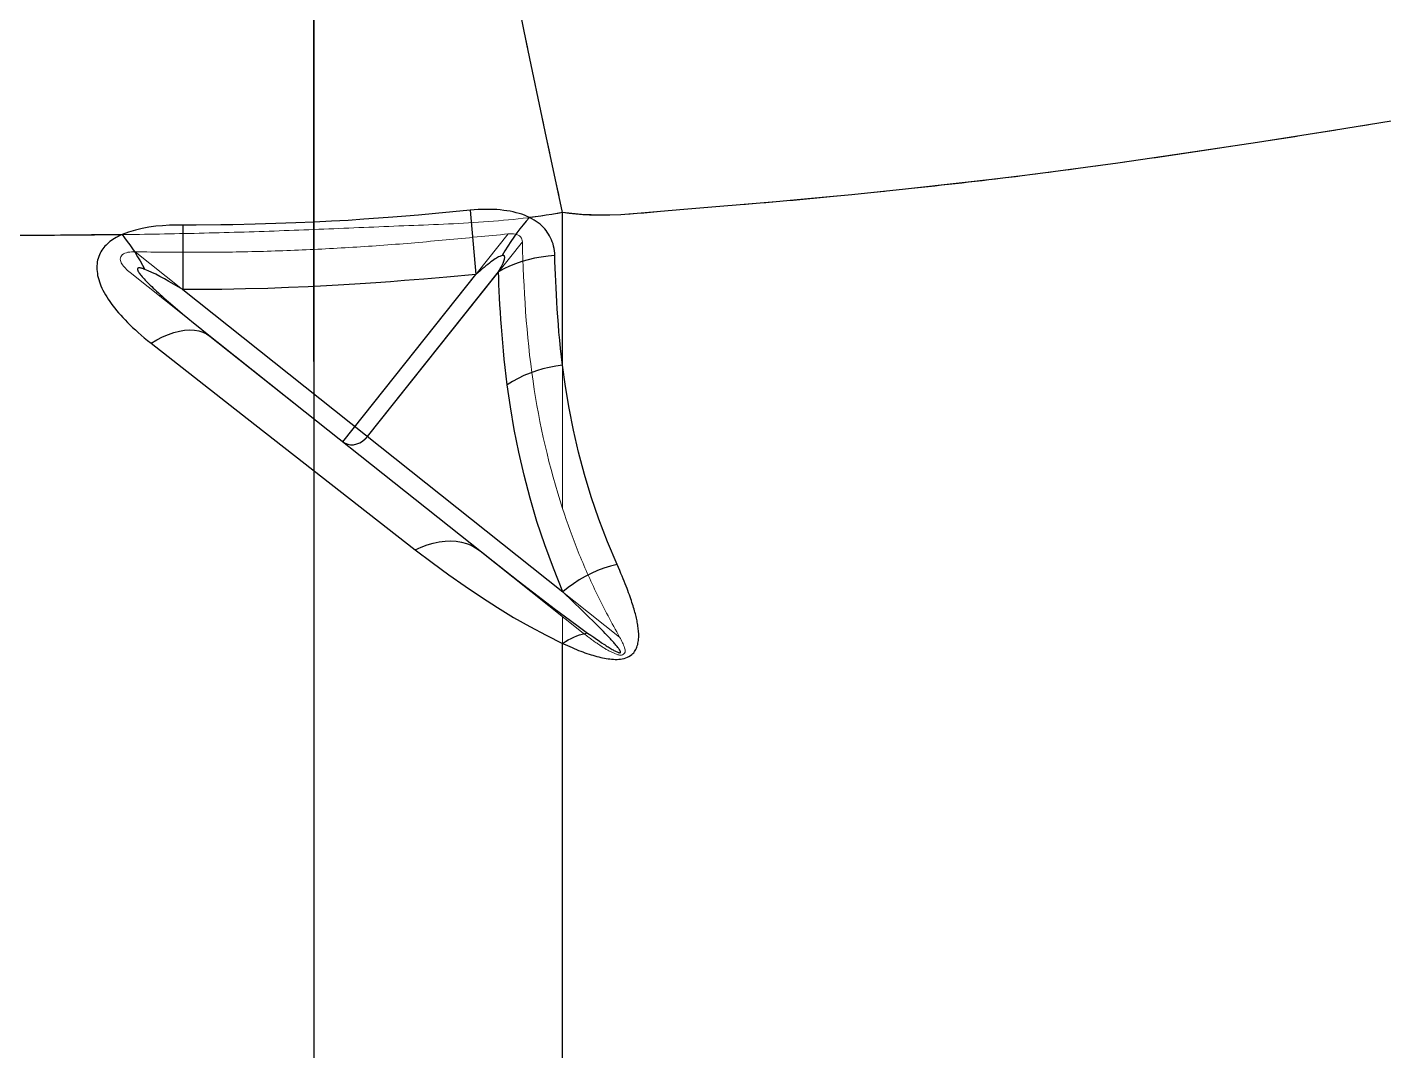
# Model space of a CAD drawing. Header units: inches. Extents: x 133169 to 134399, y -43543 to -42673.
# Drawn here: x 133818.91 to 133832.87, y -42887.4 to -42876.87 of the extents above; entities that cross this region are included whole.
import ezdxf

# ---------------------------------------------------------------- set-up
doc = ezdxf.new("R2010")
doc.units = ezdxf.units.IN
doc.header["$LTSCALE"] = 2
doc.header["$MEASUREMENT"] = 0
doc.linetypes.add('ACAD_ISO08W100', pattern=[36, 24, -3, 6, -3])
doc.linetypes.add('CENTER', pattern=[50.8, 31.75, -6.35, 6.35, -6.35])
for name, color, linetype in [('CAV-COR', 1, 'CONTINUOUS'), ('CL', 1, 'ACAD_ISO08W100'), ('SP', 3, 'CONTINUOUS')]:
    doc.layers.add(name, color=color, linetype=linetype)
doc.layers.add('PRODUCT', color=1, linetype='CONTINUOUS', lineweight=15)

# ---------------------------------------------------------------- blocks, each defined once
blk = doc.blocks.new('20160812.091803')
at = {"layer": 'PRODUCT', "linetype": 'ByBlock'}
for p, q in [((-32.835, 11.854), (-28.87, 16.838)), ((-29.085, 16.891), (-32.794, 12.228)), ((-28.687, 13), (-30.826, 14.702)), ((-30.771, 14.448), (-28.767, 12.854)), ((-32.794, 12.228), (-32.811, 12.206))]:
    blk.add_line(p, q, dxfattribs=at)
for points, start_tangent, end_tangent in [([(-28.467, 12.441), (-28.563, 13.254), (-28.603, 14.076), (-28.637, 14.897), (-28.667, 15.717), (-28.687, 16.538), (-28.699, 17.36), (-28.705, 19), (-28.698, 20.641), (-28.669, 22.276), (-28.618, 23.908), (-28.546, 25.534), (-28.46, 27.156), (-28.358, 28.772), (-28.298, 29.578), (-28.225, 30.387), (-28.141, 31.196), (-28.09, 31.979)], (-0.174804, 0.984603), (0.025534, 0.999674)), ([(-28.87, 16.838), (-28.876, 16.913), (-28.901, 16.971), (-28.946, 16.992), (-28.994, 16.976), (-29.04, 16.94), (-29.085, 16.891)], (0.018907, 0.999821), (-0.622515, -0.782608)), ([(-28.876, 16.198), (-28.87, 16.838)], (-0.002041, 0.999998), (0.018907, 0.999821)), ([(-28.687, 13), (-28.748, 13.64), (-28.803, 14.28), (-28.842, 14.919), (-28.867, 15.559), (-28.876, 16.198)], (-0.09668, 0.995316), (-0.002041, 0.999998)), ([(-28.467, 12.441), (-27.484, 12.652), (-26.459, 12.866), (-25.399, 13.079), (-24.311, 13.291), (-23.2, 13.502), (-22.062, 13.715), (-20.899, 13.926), (-19.718, 14.137), (-18.524, 14.347), (-17.315, 14.558), (-16.098, 14.768), (-14.872, 14.978)], (0.977179, 0.212416), (0.986149, 0.165862)), ([(-30.826, 14.702), (-30.856, 14.622), (-30.836, 14.528), (-30.771, 14.448)], (-0.622515, -0.782608), (0.782608, -0.622515)), ([(-28.767, 12.854), (-28.718, 12.873), (-28.689, 12.928), (-28.687, 13)], (0.999726, 0.023394), (-0.09668, 0.995316)), ([(-31.513, 12.441), (-30.203, 12.745), (-28.767, 12.854)], (0.951124, 0.308809), (0.999726, 0.023394)), ([(-38.512, 12.443), (-38.497, 12.444), (-38.389, 12.444), (-38.25, 12.443), (-38.09, 12.441), (-37.919, 12.44), (-37.57, 12.44), (-37.208, 12.442), (-36.421, 12.441), (-35.563, 12.441), (-34.61, 12.441), (-33.576, 12.441), (-32.624, 12.441)], (0.998997, 0.044782), (0.999999, -0.001025)), ([(-31.957, 12.28), (-31.513, 12.441)], (0.927831, 0.373002), (0.95112, 0.308821)), ([(-31.513, 12.441), (-30.111, 12.441), (-28.467, 12.441)], (1, 0.00008), (1, -0.000226)), ([(-26.619, -0.59), (-26.734, -0.074), (-26.85, 0.442), (-27.076, 1.487), (-27.287, 2.547), (-27.477, 3.622), (-27.654, 4.704), (-27.823, 5.792), (-27.979, 6.886), (-28.123, 7.987), (-28.245, 9.095), (-28.302, 9.652), (-28.354, 10.209), (-28.399, 10.767), (-28.446, 11.327), (-28.491, 11.887), (-28.467, 12.441)], (-0.213036, 0.977044), (0.151002, 0.988533)), ([(-32.811, 12.206), (-32.828, 12.185), (-32.858, 12.144), (-32.886, 12.105), (-32.911, 12.068)], (-0.615581, -0.788074), (-0.558738, -0.829344)), ([(-32.396, 12.085), (-31.957, 12.28)], (0.899201, 0.437536), (0.927831, 0.373002)), ([(-32.911, 12.068), (-32.935, 12.033), (-32.956, 11.999), (-32.975, 11.966), (-32.991, 11.934), (-33.005, 11.903), (-33.016, 11.872), (-33.021, 11.836), (-32.99, 11.798), (-32.944, 11.804), (-32.893, 11.823), (-32.835, 11.854)], (-0.558738, -0.829344), (0.869197, 0.494465)), ([(-32.835, 11.854), (-32.396, 12.085)], (0.869197, 0.494465), (0.899201, 0.437536))]:
    blk.add_spline(points, degree=3, dxfattribs=dict(at, start_tangent=start_tangent, end_tangent=end_tangent))
blk = doc.blocks.new('20160825.135956')
at = {"layer": 'SP', "linetype": 'CENTER', "ltscale": 0.25}
blk.add_line((0, -30), (0, 30), dxfattribs=at)

msp = doc.modelspace()

# ---------------------------------------------------------------- linework, layer by layer
at = {"layer": 'CAV-COR', "linetype": 'ByBlock'}
for p, q in [((133833.182, -42877.793), (133832.356, -42877.929)), ((133832.356, -42877.929), (133831.575, -42878.052)), ((133831.575, -42878.052), (133830.836, -42878.163)), ((133830.836, -42878.163), (133830.135, -42878.263)), ((133828.536, -42878.468), (133827.952, -42878.531)), ((133826.62, -42878.663), (133825.672, -42878.74)), ((133822.675, -42878.821), (133822.53, -42878.832)), ((133822.811, -42878.809), (133822.675, -42878.821)), ((133822.939, -42878.798), (133822.811, -42878.809)), ((133823.117, -42878.782), (133822.939, -42878.798)), ((133823.471, -42878.749), (133823.117, -42878.782)), ((133823.471, -42878.749), (133823.532, -42879.409)), ((133824.423, -42880.343), (133824.423, -42878.773)), ((133820.517, -42878.901), (133820.517, -42879.566)), ((133820.908, -42878.899), (133820.652, -42878.901)), ((133821.474, -42878.887), (133821.259, -42878.893)), ((133821.677, -42878.88), (133821.474, -42878.887)), ((133821.867, -42878.872), (133821.677, -42878.88)), ((133822.046, -42878.863), (133821.867, -42878.872)), ((133822.216, -42878.853), (133822.046, -42878.863)), ((133822.378, -42878.842), (133822.216, -42878.853)), ((133822.53, -42878.832), (133822.378, -42878.842)), ((133818.943, -42879.009), (133817.937, -42879.011)), ((133819.89, -42879), (133818.943, -42879.009)), ((133822.416, -42881.077), (133823.764, -42879.382)), ((133822.172, -42879.517), (133821.993, -42879.527)), ((133822.162, -42881.132), (133823.532, -42879.409)), ((133822.341, -42879.506), (133822.172, -42879.517)), ((133822.501, -42879.495), (133822.341, -42879.506)), ((133822.653, -42879.484), (133822.501, -42879.495)), ((133822.795, -42879.473), (133822.653, -42879.484)), ((133822.994, -42879.457), (133822.795, -42879.473)), ((133823.231, -42879.437), (133822.994, -42879.457)), ((133823.532, -42879.409), (133823.231, -42879.437)), ((133824.356, -42879.547), (133824.35, -42879.409)), ((133820.517, -42879.566), (133824.426, -42882.676)), ((133821.603, -42879.545), (133821.39, -42879.553)), ((133821.804, -42879.536), (133821.603, -42879.545)), ((133821.993, -42879.527), (133821.804, -42879.536)), ((133820.367, -42879.69), (133820.412, -42879.73)), ((133820.412, -42879.73), (133820.461, -42879.771)), ((133820.461, -42879.771), (133820.513, -42879.814)), ((133820.513, -42879.814), (133820.568, -42879.86)), ((133820.568, -42879.86), (133820.627, -42879.909)), ((133820.627, -42879.909), (133820.691, -42879.96)), ((133820.691, -42879.96), (133820.759, -42880.016)), ((133820.759, -42880.016), (133823.704, -42882.357)), ((133820.189, -42880.117), (133821.176, -42880.893)), ((133821.176, -42880.893), (133822.906, -42882.242)), ((133823.704, -42882.357), (133823.966, -42882.563)), ((133823.966, -42882.563), (133824.216, -42882.754)), ((133824.532, -42882.777), (133824.426, -42882.676)), ((133824.619, -42882.861), (133824.532, -42882.777)), ((133824.691, -42882.932), (133824.619, -42882.861)), ((133824.741, -42882.981), (133824.691, -42882.932)), ((133824.785, -42883.024), (133824.741, -42882.981)), ((133824.681, -42883.099), (133824.713, -42883.121)), ((133824.713, -42883.121), (133824.743, -42883.142)), ((133824.743, -42883.142), (133824.772, -42883.162)), ((133824.815, -42883.055), (133824.785, -42883.024)), ((133824.843, -42883.084), (133824.815, -42883.055)), ((133824.862, -42883.103), (133824.843, -42883.084)), ((133824.88, -42883.121), (133824.862, -42883.103)), ((133824.898, -42883.14), (133824.88, -42883.121)), ((133824.422, -42887.389), (133824.423, -42883.206)), ((133824.772, -42883.162), (133824.799, -42883.18)), ((133824.799, -42883.18), (133824.825, -42883.198)), ((133824.825, -42883.198), (133824.849, -42883.214)), ((133824.425, -42888.093), (133824.422, -42887.389))]:
    msp.add_line(p, q, dxfattribs=at)
for points in [[(133824.423, -42878.773), (133824.244, -42877.94), (133824.055, -42877.041), (133823.859, -42876.077), (133823.657, -42875.048), (133823.448, -42873.958), (133823.231, -42872.81), (133823.006, -42871.584), (133822.776, -42870.299), (133822.548, -42869.009)], [(133830.135, -42878.263), (133829.471, -42878.354), (133829.152, -42878.395), (133828.84, -42878.433), (133828.536, -42878.468)], [(133827.952, -42878.531), (133827.399, -42878.589), (133827.133, -42878.616), (133826.873, -42878.64), (133826.62, -42878.663)], [(133824.084, -42878.824), (133824.058, -42878.812), (133824.031, -42878.801), (133824.004, -42878.791), (133823.975, -42878.782), (133823.945, -42878.774), (133823.915, -42878.766), (133823.883, -42878.76), (133823.85, -42878.755), (133823.817, -42878.75), (133823.782, -42878.746), (133823.747, -42878.743), (133823.711, -42878.741), (133823.673, -42878.74), (133823.634, -42878.74), (133823.595, -42878.741), (133823.554, -42878.743), (133823.513, -42878.745), (133823.471, -42878.749)], [(133824.084, -42878.824), (133824.05, -42878.86), (133824.017, -42878.899), (133823.984, -42878.939), (133823.951, -42878.981), (133823.92, -42879.025), (133823.889, -42879.071), (133823.858, -42879.117), (133823.829, -42879.165), (133823.801, -42879.214)], [(133824.423, -42878.773), (133824.367, -42878.782), (133824.311, -42878.792), (133824.255, -42878.8), (133824.198, -42878.809), (133824.141, -42878.816), (133824.084, -42878.824)], [(133824.343, -42879.216), (133824.342, -42879.191), (133824.339, -42879.166), (133824.335, -42879.142), (133824.331, -42879.119), (133824.325, -42879.096), (133824.317, -42879.074), (133824.309, -42879.053), (133824.3, -42879.033), (133824.29, -42879.013), (133824.279, -42878.994), (133824.266, -42878.975), (133824.253, -42878.958), (133824.239, -42878.941), (133824.224, -42878.924), (133824.208, -42878.908), (133824.191, -42878.893), (133824.172, -42878.878), (133824.152, -42878.864), (133824.131, -42878.85), (133824.108, -42878.836), (133824.084, -42878.824)], [(133825.672, -42878.74), (133825.232, -42878.78), (133825.021, -42878.795), (133824.815, -42878.801), (133824.616, -42878.794), (133824.423, -42878.773)], [(133820.652, -42878.901), (133820.448, -42878.901), (133820.378, -42878.903), (133820.308, -42878.908), (133820.238, -42878.914), (133820.167, -42878.924), (133820.097, -42878.937), (133820.027, -42878.954), (133819.958, -42878.975), (133819.89, -42879)], [(133821.259, -42878.893), (133821.029, -42878.898), (133820.908, -42878.899)], [(133819.89, -42879), (133819.869, -42879.009), (133819.85, -42879.019), (133819.831, -42879.029), (133819.813, -42879.04), (133819.797, -42879.05), (133819.781, -42879.061), (133819.766, -42879.072), (133819.752, -42879.084), (133819.739, -42879.095), (133819.726, -42879.108), (133819.714, -42879.12), (133819.703, -42879.133), (133819.693, -42879.147), (133819.683, -42879.161), (133819.673, -42879.176), (133819.665, -42879.192), (133819.657, -42879.208), (133819.65, -42879.226), (133819.644, -42879.244), (133819.639, -42879.262), (133819.635, -42879.281), (133819.633, -42879.3), (133819.631, -42879.32), (133819.631, -42879.339), (133819.631, -42879.359), (133819.633, -42879.379), (133819.636, -42879.4), (133819.639, -42879.42), (133819.644, -42879.441), (133819.65, -42879.462), (133819.657, -42879.484), (133819.665, -42879.505), (133819.673, -42879.527), (133819.683, -42879.55), (133819.694, -42879.572), (133819.706, -42879.595), (133819.719, -42879.618), (133819.733, -42879.641), (133819.747, -42879.664), (133819.763, -42879.687), (133819.779, -42879.71), (133819.797, -42879.734), (133819.815, -42879.758), (133819.834, -42879.781), (133819.855, -42879.805), (133819.876, -42879.829), (133819.898, -42879.854), (133819.921, -42879.878), (133819.946, -42879.903), (133819.971, -42879.929), (133819.998, -42879.954), (133820.027, -42879.98), (133820.056, -42880.007), (133820.087, -42880.034), (133820.119, -42880.061), (133820.153, -42880.089), (133820.189, -42880.117)], [(133819.89, -42879), (133819.917, -42879.034), (133819.944, -42879.069), (133819.971, -42879.106), (133819.998, -42879.145), (133820.024, -42879.185), (133820.05, -42879.227), (133820.076, -42879.269), (133820.101, -42879.313), (133820.125, -42879.357)], [(133823.801, -42879.214), (133823.793, -42879.217), (133823.785, -42879.22), (133823.776, -42879.224), (133823.765, -42879.229), (133823.754, -42879.235), (133823.742, -42879.242), (133823.73, -42879.25), (133823.716, -42879.26), (133823.702, -42879.27), (133823.686, -42879.281), (133823.67, -42879.293), (133823.653, -42879.307), (133823.635, -42879.321), (133823.616, -42879.337), (133823.597, -42879.353), (133823.576, -42879.371), (133823.555, -42879.389), (133823.532, -42879.409)], [(133823.764, -42879.382), (133823.773, -42879.365), (133823.782, -42879.349), (133823.791, -42879.334), (133823.798, -42879.32), (133823.804, -42879.307), (133823.81, -42879.294), (133823.815, -42879.283), (133823.819, -42879.272), (133823.822, -42879.263), (133823.825, -42879.254), (133823.827, -42879.246), (133823.828, -42879.239), (133823.828, -42879.233), (133823.827, -42879.228), (133823.826, -42879.223), (133823.824, -42879.219), (133823.821, -42879.217), (133823.818, -42879.215), (133823.813, -42879.214), (133823.807, -42879.214), (133823.801, -42879.214)], [(133824.343, -42879.216), (133824.273, -42879.222), (133824.204, -42879.231), (133824.135, -42879.243), (133824.068, -42879.259), (133824.003, -42879.278), (133823.939, -42879.3), (133823.878, -42879.324), (133823.819, -42879.352), (133823.764, -42879.382)], [(133824.35, -42879.409), (133824.345, -42879.278), (133824.343, -42879.216)], [(133820.125, -42879.357), (133820.115, -42879.354), (133820.105, -42879.35), (133820.097, -42879.348), (133820.089, -42879.346), (133820.082, -42879.344), (133820.075, -42879.343), (133820.07, -42879.343), (133820.065, -42879.343), (133820.061, -42879.343), (133820.057, -42879.344), (133820.054, -42879.346), (133820.052, -42879.348), (133820.05, -42879.35), (133820.049, -42879.353), (133820.049, -42879.357), (133820.05, -42879.362), (133820.051, -42879.367), (133820.054, -42879.373), (133820.057, -42879.379), (133820.062, -42879.387), (133820.067, -42879.395), (133820.073, -42879.403), (133820.08, -42879.413), (133820.088, -42879.422), (133820.097, -42879.433), (133820.106, -42879.444), (133820.117, -42879.455), (133820.128, -42879.467), (133820.14, -42879.48), (133820.153, -42879.493), (133820.166, -42879.506), (133820.181, -42879.52), (133820.196, -42879.535), (133820.212, -42879.55), (133820.229, -42879.566), (133820.246, -42879.583), (133820.265, -42879.599), (133820.284, -42879.617), (133820.304, -42879.634), (133820.324, -42879.653), (133820.367, -42879.69)], [(133820.517, -42879.566), (133820.468, -42879.537), (133820.42, -42879.509), (133820.373, -42879.482), (133820.326, -42879.456), (133820.28, -42879.431), (133820.237, -42879.408), (133820.197, -42879.389), (133820.159, -42879.372), (133820.125, -42879.357)], [(133823.775, -42879.651), (133823.768, -42879.512), (133823.766, -42879.446), (133823.764, -42879.382)], [(133820.917, -42879.563), (133820.655, -42879.566), (133820.517, -42879.566)], [(133821.39, -42879.553), (133821.162, -42879.559), (133821.042, -42879.561), (133820.917, -42879.563)], [(133823.854, -42880.545), (133823.843, -42880.455), (133823.833, -42880.367), (133823.823, -42880.28), (133823.814, -42880.195), (133823.807, -42880.112), (133823.8, -42880.03), (133823.794, -42879.95), (133823.788, -42879.873), (133823.783, -42879.797), (133823.779, -42879.723), (133823.775, -42879.651)], [(133824.423, -42880.343), (133824.412, -42880.256), (133824.403, -42880.171), (133824.394, -42880.087), (133824.386, -42880.005), (133824.38, -42879.924), (133824.374, -42879.845), (133824.368, -42879.768), (133824.364, -42879.693), (133824.36, -42879.619), (133824.356, -42879.547)], [(133820.189, -42880.117), (133820.249, -42880.082), (133820.308, -42880.052), (133820.367, -42880.027), (133820.424, -42880.007), (133820.48, -42879.992), (133820.534, -42879.983), (133820.585, -42879.98), (133820.634, -42879.982), (133820.679, -42879.989), (133820.722, -42880.002), (133820.76, -42880.021), (133820.795, -42880.044)], [(133824.423, -42880.343), (133824.354, -42880.352), (133824.286, -42880.366), (133824.219, -42880.382), (133824.153, -42880.402), (133824.089, -42880.425), (133824.026, -42880.45), (133823.966, -42880.479), (133823.909, -42880.511), (133823.854, -42880.545)], [(133824.983, -42882.394), (133824.885, -42882.161), (133824.797, -42881.929), (133824.717, -42881.697), (133824.648, -42881.467), (133824.588, -42881.237), (133824.536, -42881.01), (133824.491, -42880.784), (133824.453, -42880.562), (133824.423, -42880.343)], [(133824.426, -42882.676), (133824.328, -42882.433), (133824.239, -42882.192), (133824.159, -42881.952), (133824.089, -42881.712), (133824.027, -42881.474), (133823.973, -42881.237), (133823.926, -42881.004), (133823.886, -42880.773), (133823.854, -42880.545)], [(133822.162, -42881.132), (133822.186, -42881.147), (133822.213, -42881.157), (133822.242, -42881.162), (133822.273, -42881.161), (133822.305, -42881.154), (133822.336, -42881.142), (133822.365, -42881.124), (133822.392, -42881.102), (133822.416, -42881.077)], [(133822.906, -42882.242), (133822.968, -42882.214), (133823.031, -42882.191), (133823.093, -42882.173), (133823.154, -42882.161), (133823.214, -42882.153), (133823.272, -42882.151), (133823.328, -42882.155), (133823.382, -42882.163), (133823.433, -42882.177), (133823.481, -42882.196), (133823.526, -42882.221), (133823.568, -42882.25)], [(133822.906, -42882.242), (133823.08, -42882.374), (133823.252, -42882.499), (133823.422, -42882.617), (133823.588, -42882.73), (133823.753, -42882.837), (133823.918, -42882.938), (133824.085, -42883.033), (133824.253, -42883.122), (133824.423, -42883.206)], [(133824.423, -42883.206), (133824.448, -42883.217), (133824.472, -42883.228), (133824.496, -42883.239), (133824.52, -42883.249), (133824.543, -42883.258), (133824.566, -42883.268), (133824.588, -42883.277), (133824.61, -42883.285), (133824.632, -42883.293), (133824.653, -42883.301), (133824.674, -42883.309), (133824.695, -42883.316), (133824.716, -42883.322), (133824.736, -42883.328), (133824.756, -42883.334), (133824.776, -42883.34), (133824.795, -42883.345), (133824.815, -42883.349), (133824.834, -42883.354), (133824.853, -42883.358), (133824.872, -42883.361), (133824.891, -42883.364), (133824.91, -42883.366), (133824.928, -42883.368), (133824.947, -42883.369), (133824.965, -42883.37), (133824.983, -42883.37), (133825.001, -42883.369), (133825.019, -42883.367), (133825.037, -42883.364), (133825.055, -42883.36), (133825.073, -42883.354), (133825.09, -42883.348), (133825.106, -42883.34), (133825.122, -42883.331), (133825.135, -42883.321), (133825.146, -42883.311), (133825.155, -42883.301), (133825.163, -42883.29), (133825.171, -42883.279), (133825.177, -42883.268), (133825.183, -42883.256), (133825.188, -42883.243), (133825.192, -42883.23), (133825.196, -42883.217), (133825.199, -42883.203), (133825.202, -42883.189), (133825.204, -42883.175), (133825.205, -42883.16), (133825.206, -42883.146), (133825.206, -42883.131), (133825.206, -42883.117), (133825.206, -42883.102), (133825.205, -42883.088), (133825.204, -42883.073), (133825.202, -42883.059), (133825.201, -42883.045), (133825.199, -42883.031), (133825.197, -42883.017), (133825.194, -42883.002), (133825.192, -42882.988), (133825.189, -42882.974), (133825.186, -42882.96), (133825.183, -42882.945), (133825.179, -42882.93), (133825.176, -42882.916), (133825.172, -42882.9), (133825.168, -42882.885), (133825.163, -42882.869), (133825.159, -42882.853), (133825.154, -42882.836), (133825.149, -42882.819), (133825.143, -42882.802), (133825.137, -42882.784), (133825.131, -42882.765), (133825.125, -42882.746), (133825.118, -42882.726), (133825.111, -42882.705), (133825.103, -42882.684), (133825.095, -42882.662), (133825.086, -42882.64), (133825.077, -42882.616), (133825.067, -42882.592), (133825.057, -42882.566), (133825.046, -42882.54), (133825.035, -42882.513), (133825.023, -42882.485), (133825.011, -42882.456), (133824.997, -42882.425), (133824.983, -42882.394)], [(133824.983, -42882.394), (133824.915, -42882.411), (133824.848, -42882.432), (133824.782, -42882.457), (133824.718, -42882.485), (133824.655, -42882.517), (133824.594, -42882.552), (133824.535, -42882.591), (133824.479, -42882.632), (133824.426, -42882.676)], [(133824.216, -42882.754), (133824.336, -42882.845), (133824.454, -42882.933), (133824.569, -42883.017), (133824.681, -42883.099)], [(133824.423, -42883.206), (133824.452, -42883.187), (133824.481, -42883.17), (133824.51, -42883.155), (133824.539, -42883.141), (133824.568, -42883.129), (133824.597, -42883.119), (133824.625, -42883.111), (133824.653, -42883.104), (133824.681, -42883.098)], [(133824.849, -42883.214), (133824.86, -42883.221), (133824.872, -42883.229), (133824.883, -42883.236), (133824.893, -42883.242), (133824.904, -42883.249), (133824.914, -42883.255), (133824.924, -42883.261), (133824.933, -42883.267), (133824.943, -42883.272), (133824.951, -42883.277), (133824.96, -42883.281), (133824.968, -42883.286), (133824.976, -42883.289), (133824.983, -42883.293), (133824.99, -42883.296), (133824.996, -42883.298), (133825.002, -42883.3), (133825.007, -42883.301), (133825.011, -42883.301), (133825.015, -42883.301), (133825.018, -42883.299), (133825.019, -42883.297), (133825.019, -42883.293), (133825.018, -42883.289), (133825.016, -42883.284), (133825.014, -42883.279), (133825.01, -42883.274), (133825.007, -42883.268), (133825.002, -42883.261), (133824.997, -42883.254), (133824.992, -42883.247), (133824.986, -42883.239), (133824.979, -42883.231), (133824.972, -42883.223), (133824.965, -42883.214), (133824.957, -42883.205), (133824.949, -42883.196), (133824.941, -42883.187), (133824.933, -42883.178), (133824.924, -42883.168), (133824.915, -42883.159), (133824.898, -42883.14)]]:
    msp.add_lwpolyline(points, dxfattribs=at)
at = {"layer": 'CL', "color": 7, "linetype": 'CENTER', "ltscale": 0.5}
msp.add_line((133821.864, -42720.306), (133821.864, -43120.306), dxfattribs=at)

# ---------------------------------------------------------------- block references
at = {"layer": 'PRODUCT', "linetype": 'ByBlock', "rotation": 90}
msp.add_blockref('20160812.091803', (133836.864, -42850.306), dxfattribs=at)
at = {"layer": 'SP', "linetype": 'ByBlock'}
msp.add_blockref('20160825.135956', (133821.864, -42850.306), dxfattribs=at)

doc.saveas('drawing.dxf')
